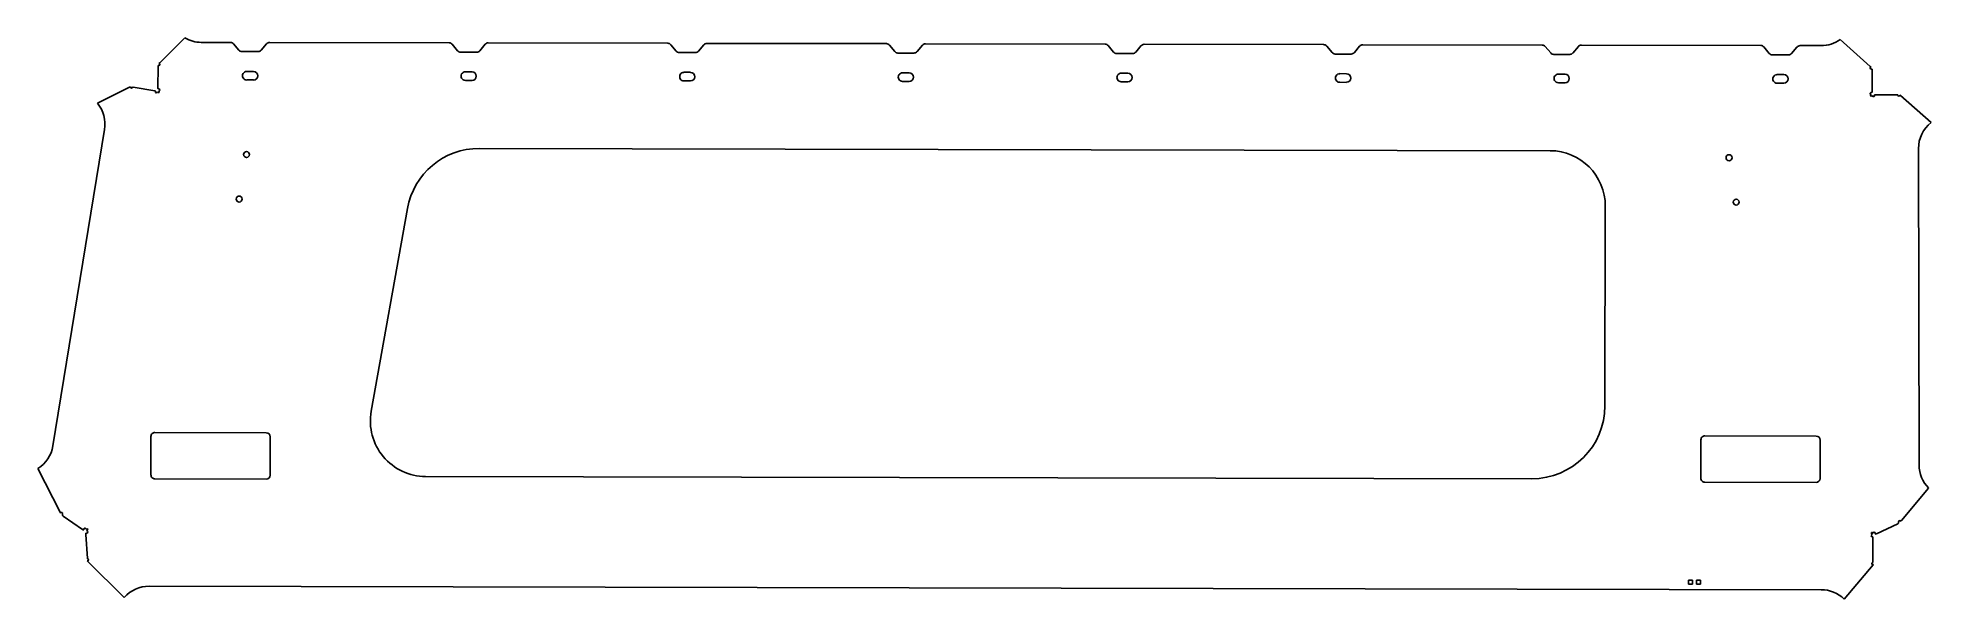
# Model space of a CAD drawing. Header units: millimetres. Extents: x -1498 to -69, y -274 to 150.
import ezdxf

# ---------------------------------------------------------------- set-up
doc = ezdxf.new("R2010")
doc.units = ezdxf.units.MM

msp = doc.modelspace()

# ---------------------------------------------------------------- linework, layer by layer
at = {"color": 7, "linetype": 'Continuous', "lineweight": 25}
for p, q in [((-1406.4, 130.8), (-1387.4, 149.6)), ((-1352.9, 146.2), (-1375, 146.2)), ((-1350.7, 145.1), (-1346.6, 140.3)), ((-1329.8, 140.2), (-1325.7, 145.1)), ((-1187.9, 145.8), (-1323.4, 146.1)), ((-1185.6, 144.8), (-1181.6, 139.9)), ((-1164.8, 139.9), (-1160.7, 144.7)), ((-1022.9, 145.5), (-1158.4, 145.8)), ((-1020.6, 144.4), (-1016.6, 139.6)), ((-999.8, 139.5), (-995.7, 144.4)), ((-857.9, 145.2), (-993.4, 145.4)), ((-855.6, 144.1), (-851.6, 139.2)), ((-834.8, 139.2), (-830.7, 144)), ((-692.9, 144.8), (-828.4, 145.1)), ((-690.6, 143.7), (-686.5, 138.9)), ((-669.7, 138.8), (-665.7, 143.7)), ((-527.9, 144.5), (-663.4, 144.7)), ((-525.6, 143.4), (-521.5, 138.5)), ((-504.7, 138.5), (-500.7, 143.3)), ((-362.9, 144.1), (-498.4, 144.4)), ((-360.6, 143), (-356.5, 138.2)), ((-339.7, 138.1), (-335.6, 143)), ((-197.9, 143.8), (-333.3, 144.1)), ((-152.5, 143.7), (-168.3, 143.7)), ((-137.9, 148.3), (-115.3, 128.1)), ((-1407.7, 128.7), (-1407.7, 128.2)), ((-1407, 128.7), (-1407.7, 128.7)), ((-1406.4, 130.8), (-1407, 130.2)), ((-1344.3, 139.2), (-1332.1, 139.2)), ((-1179.3, 138.8), (-1167.1, 138.8)), ((-1014.3, 138.5), (-1002.1, 138.5)), ((-849.3, 138.1), (-837.1, 138.1)), ((-684.3, 137.8), (-672.1, 137.8)), ((-519.2, 137.4), (-507, 137.4)), ((-354.2, 137.1), (-342, 137.1)), ((-195.6, 142.7), (-191.5, 137.8)), ((-189.2, 136.8), (-177, 136.7)), ((-174.7, 137.8), (-170.6, 142.6)), ((-1407.7, 128.2), (-1407.8, 111.7)), ((-1335.7, 124.3), (-1340.7, 124.3)), ((-1340.7, 117.8), (-1335.7, 117.8)), ((-1170.7, 123.9), (-1175.7, 123.9)), ((-1175.7, 117.4), (-1170.7, 117.4)), ((-1005.7, 123.6), (-1010.7, 123.6)), ((-1010.7, 117.1), (-1005.7, 117.1)), ((-840.7, 123.2), (-845.7, 123.2)), ((-845.7, 116.7), (-840.7, 116.7)), ((-675.7, 122.9), (-680.7, 122.9)), ((-680.7, 116.4), (-675.7, 116.4)), ((-510.7, 122.5), (-515.7, 122.6)), ((-515.7, 116.1), (-510.7, 116)), ((-345.7, 122.2), (-350.7, 122.2)), ((-350.7, 115.7), (-345.7, 115.7)), ((-185.7, 115.4), (-180.7, 115.4)), ((-180.6, 121.9), (-185.6, 121.9)), ((-114.6, 127.5), (-115.3, 128.1)), ((-113.9, 126), (-114.6, 126)), ((-113.9, 125.5), (-113.9, 126)), ((-113.9, 109), (-113.9, 125.5)), ((-1453.4, 100.3), (-1429.1, 112.3)), ((-1428.5, 112.6), (-1429.1, 112.3)), ((-1427, 112.4), (-1427, 112.3)), ((-1426.4, 112.3), (-1427, 112.4)), ((-1410.1, 109.7), (-1426.4, 112.3)), ((-1409.6, 109.5), (-1410.1, 109.7)), ((-1409.7, 109), (-1409.6, 109.5)), ((-1407.7, 108.4), (-1408.2, 108.8)), ((-1407.8, 111.7), (-1407.7, 111.1)), ((-1407.7, 111.1), (-1407.2, 111.1)), ((-1407.2, 109.6), (-1406.9, 109)), ((-114.9, 106.3), (-114.6, 106.9)), ((-114.6, 108.4), (-114, 108.4)), ((-113.7, 106), (-114.2, 105.6)), ((-114, 108.4), (-113.9, 109)), ((-112.2, 106.6), (-112.2, 106)), ((-111.6, 106.6), (-112.2, 106.6)), ((-95.1, 106.7), (-111.6, 106.6)), ((-94.5, 106.7), (-95.1, 106.7)), ((-94.5, 106.4), (-94.5, 106.7)), ((-92.5, 106), (-93, 106.4)), ((-92.5, 106), (-69.4, 85.7)), ((-1448, 80.4), (-1487.1, -158.1)), ((-357, 64.5), (-1165.2, 66.2)), ((-78.4, -172.5), (-78.9, 66.1)), ((-1219.5, 20.9), (-1246.7, -132)), ((-315.6, -128), (-315.3, 22.7)), ((-1413, -151), (-1413, -180)), ((-1326, -148.2), (-1410, -148)), ((-1323, -180.2), (-1323, -151.2)), ((-243.1, -153.5), (-243.2, -182.5)), ((-156.1, -150.7), (-240.1, -150.5)), ((-153.2, -182.7), (-153.1, -153.7)), ((-1481.6, -208.1), (-1498.4, -175.2)), ((-1410, -183), (-1326, -183.2)), ((-1205.7, -181.2), (-370.7, -182.9)), ((-240.2, -185.5), (-156.2, -185.7)), ((-71.4, -189.9), (-91.8, -214.4)), ((-1481.6, -208.1), (-1481.1, -209)), ((-1479.7, -209.3), (-1479.9, -210.7)), ((-1479.9, -210.7), (-1479.4, -211.2)), ((-1479.4, -211.2), (-1464.8, -221.3)), ((-1464.4, -221.4), (-1463.8, -221.4)), ((-1463.8, -221.4), (-1463.7, -220.7)), ((-1462.2, -221), (-1461.6, -220.7)), ((-1462.1, -224), (-1462.1, -224.2)), ((-1461.5, -224), (-1462.1, -224)), ((-1462.1, -224.2), (-1462.1, -224.9)), ((-1462.1, -224.9), (-1460.9, -243.1)), ((-1460.9, -221.5), (-1461.5, -222.5)), ((-1460.9, -221.5), (-1460.9, -221.5)), ((-114.3, -224.3), (-114.3, -224.4)), ((-113.8, -225.3), (-114.3, -224.4)), ((-113.3, -226.8), (-113.8, -226.8)), ((-113.6, -223.6), (-113, -223.9)), ((-113.4, -245.9), (-113.3, -227.7)), ((-113.3, -227), (-113.3, -226.8)), ((-113.3, -227.7), (-113.3, -227)), ((-111.5, -223.9), (-111.5, -224.5)), ((-111.5, -224.5), (-110.9, -224.6)), ((-110.5, -224.5), (-94.5, -216.9)), ((-94.5, -216.9), (-93.9, -216.5)), ((-93.9, -216.5), (-93.9, -215.2)), ((-92.4, -215.2), (-91.8, -214.4)), ((-1461.1, -244.8), (-1461, -245)), ((-1460.9, -244.8), (-1461.1, -244.8)), ((-1433.2, -272.4), (-1461, -245)), ((-1460.9, -243.1), (-1460.9, -243.3)), ((-113.1, -247.8), (-135, -273.7)), ((-113.3, -246.1), (-113.4, -245.9)), ((-113.4, -246.1), (-113.3, -246.1)), ((-113, -247.6), (-113.4, -247.6)), ((-113.1, -247.8), (-113, -247.6)), ((-1414.5, -264), (-152.4, -266.6)), ((-249.4, -259.4), (-252.4, -259.4)), ((-252.4, -259.4), (-252.4, -262.4)), ((-252.4, -262.4), (-249.4, -262.4)), ((-249.4, -262.4), (-249.4, -259.4)), ((-243.4, -259.5), (-246.4, -259.4)), ((-246.4, -259.4), (-246.4, -262.4)), ((-246.4, -262.4), (-243.4, -262.5)), ((-243.4, -262.5), (-243.4, -259.5))]:
    msp.add_line(p, q, dxfattribs=at)
for centre in [(-1340.9, 61.6), (-221.9, 59.2), (-1346.4, 28), (-216.5, 25.7)]:
    msp.add_circle(centre, 2.25, dxfattribs=at)
for centre, radius, start, end in [((-1375, 171.2), 25, 240.1823, 269.8797), ((-1353, 143.2), 3, 39.8797, 89.8797), ((-1323.4, 143.1), 3, 89.8797, 139.8797), ((-1187.9, 142.8), 3, 39.8797, 89.8797), ((-1158.4, 142.8), 3, 89.8797, 139.8797), ((-1022.9, 142.5), 3, 39.8797, 89.8797), ((-993.4, 142.4), 3, 89.8797, 139.8797), ((-857.9, 142.2), 3, 39.8797, 89.8797), ((-828.4, 142.1), 3, 89.8797, 139.8797), ((-692.9, 141.8), 3, 39.8797, 89.8797), ((-663.4, 141.7), 3, 89.8797, 139.8797), ((-527.9, 141.5), 3, 39.8797, 89.8797), ((-498.4, 141.4), 3, 89.8797, 139.8797), ((-362.9, 141.1), 3, 39.8797, 89.8797), ((-333.4, 141.1), 3, 89.8797, 139.8797), ((-197.9, 140.8), 3, 39.8797, 89.8797), ((-168.3, 140.7), 3, 89.8797, 139.8797), ((-152.4, 168.7), 25, 269.8797, 305.4275), ((-1407, 129.5), 0.75, 269.8797, 89.8797), ((-1344.3, 142.2), 3, 219.8797, 269.8797), ((-1332.1, 142.2), 3, 269.8797, 319.8797), ((-1179.3, 141.8), 3, 219.8797, 269.8797), ((-1167.1, 141.8), 3, 269.8797, 319.8797), ((-1014.3, 141.5), 3, 219.8797, 269.8797), ((-1002.1, 141.5), 3, 269.8797, 319.8797), ((-849.3, 141.1), 3, 219.8797, 269.8797), ((-837.1, 141.1), 3, 269.8797, 319.8797), ((-684.2, 140.8), 3, 219.8797, 269.8797), ((-672, 140.8), 3, 269.8797, 319.8797), ((-519.2, 140.4), 3, 219.8797, 269.8797), ((-507, 140.4), 3, 269.8797, 319.8797), ((-354.2, 140.1), 3, 219.8797, 269.8797), ((-342, 140.1), 3, 269.8797, 319.8797), ((-189.2, 139.8), 3, 219.8797, 269.8797), ((-177, 139.7), 3, 269.8797, 319.8797), ((-1340.7, 121), 3.25, 89.8797, 269.8797), ((-1335.7, 121), 3.25, 269.8797, 89.8797), ((-1175.7, 120.7), 3.25, 89.8797, 269.8797), ((-1170.7, 120.7), 3.25, 269.8797, 89.8797), ((-1010.7, 120.3), 3.25, 89.8797, 269.8797), ((-1005.7, 120.3), 3.25, 269.8797, 89.8797), ((-845.7, 120), 3.25, 89.8797, 269.8797), ((-840.7, 120), 3.25, 269.8797, 89.8797), ((-680.7, 119.7), 3.25, 89.8797, 269.8797), ((-675.7, 119.6), 3.25, 269.8797, 89.8797), ((-515.7, 119.3), 3.25, 89.8797, 269.8797), ((-510.7, 119.3), 3.25, 269.8797, 89.8797), ((-350.7, 119), 3.25, 89.8797, 269.8797), ((-345.7, 118.9), 3.25, 269.8797, 89.8797), ((-185.6, 118.6), 3.25, 89.8797, 269.8797), ((-180.6, 118.6), 3.25, 269.8797, 89.8797), ((-114.6, 126.8), 0.75, 89.8797, 269.8797), ((-1472.7, 84.4), 25, 350.6982, 39.4531), ((-1427.7, 112.4), 0.75, 170.6982, 350.6982), ((-1408.9, 108.9), 0.75, 170.6982, 350.6982), ((-1407.3, 108.7), 0.5, 220.289, 40.289), ((-1407.2, 110.4), 0.75, 269.8797, 89.8797), ((-114.6, 107.6), 0.75, 89.8797, 269.8797), ((-114.6, 106), 0.5, 134.9964, 314.9964), ((-112.9, 106), 0.75, 180.113, 0.113), ((-93.8, 106.4), 0.75, 180.113, 0.113), ((-53.9, 66.1), 25, 128.2347, 180.113), ((-1165.3, 11.2), 55, 89.8797, 169.8797), ((-357.1, 22.7), 41.8, 359.8797, 89.8797), ((-370.6, -127.9), 55, 269.8797, 359.8797), ((-1205.6, -139.4), 41.8, 169.8797, 269.8797), ((-1410, -151), 3, 89.8797, 179.8797), ((-1326, -151.2), 3, 359.8797, 89.8797), ((-240.1, -153.5), 3, 89.8797, 179.8797), ((-156.1, -153.7), 3, 359.8797, 89.8797), ((-1511.7, -154.1), 25, 302.2572, 350.6982), ((-1410, -180), 3, 179.8797, 269.8797), ((-1326, -180.2), 3, 269.8797, 359.8797), ((-240.2, -182.5), 3, 179.8797, 269.8797), ((-156.2, -182.7), 3, 269.8797, 359.8797), ((-53.4, -172.5), 25, 180.113, 224.0783), ((-1480.4, -209.1), 0.75, 350.6982, 170.6982), ((-1464.2, -220.4), 0.989, 235.396, 260.6864), ((-1462.9, -220.9), 0.75, 350.6982, 170.6982), ((-1461.2, -221.1), 0.522, 310.289, 130.289), ((-1461.5, -223.2), 0.75, 269.8797, 89.8797), ((-113.9, -223.9), 0.526, 44.9964, 224.9964), ((-113.8, -226), 0.75, 89.8797, 269.8797), ((-112.3, -223.9), 0.75, 0.113, 180.113), ((-110.9, -223.6), 1, 270.113, 295.1132), ((-93.1, -215.2), 0.75, 0.113, 180.113), ((-1460.9, -244), 0.75, 269.8797, 89.8797), ((-1460.9, -244), 0.75, 88.387, 91.3724), ((-113.4, -246.9), 0.75, 89.8797, 269.8797), ((-1414.5, -289), 25, 89.8797, 138.3224), ((-152.4, -291.6), 25, 45.9125, 89.8797)]:
    msp.add_arc(centre, radius, start, end, dxfattribs=at)

doc.saveas('drawing.dxf')
